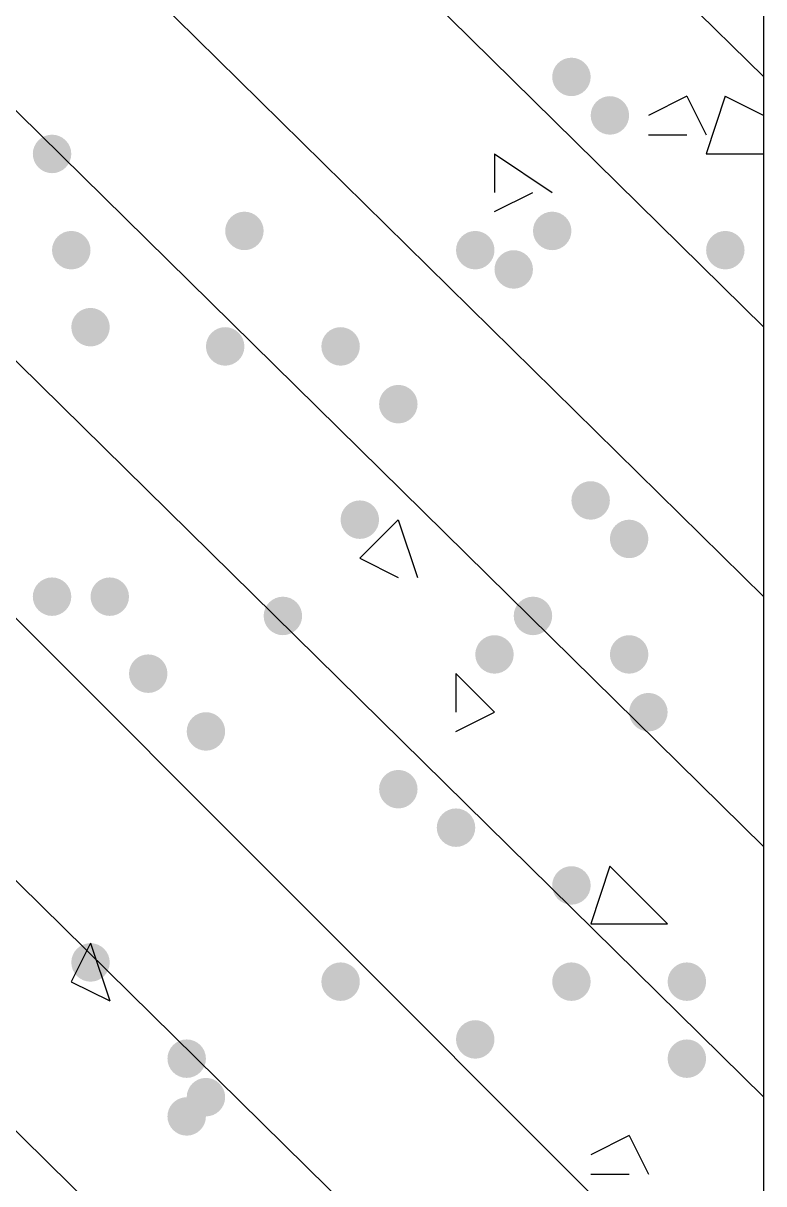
# Model space of a CAD drawing. Header units: inches. Extents: x 11 to 286, y 6 to 196.
# Drawn here: x 185.794 to 187.424, y 78.606 to 81.158 of the extents above; entities that cross this region are included whole.
import ezdxf

# ---------------------------------------------------------------- set-up
doc = ezdxf.new("R2010")
doc.units = ezdxf.units.IN
doc.header["$MEASUREMENT"] = 0
doc.layers.add('PDF_几何图形', color=7, linetype='Continuous')
doc.layers.add('PDF_实体填充', color=7, linetype='Continuous', true_color=0xffffff)

msp = doc.modelspace()

# ---------------------------------------------------------------- hatches: boundary and pattern name
at = {"layer": 'PDF_实体填充', "transparency": 33554559}
h = msp.add_hatch(color=7, dxfattribs=at)
edge = h.paths.add_edge_path(flags=0)
edge.add_spline(control_points=[(187.0428, 81.0401), (187.0428, 81.0168), (187.0237, 80.9978), (187.0004, 80.9978)], knot_values=[0, 0, 0, 0, 1, 1, 1, 1], degree=3, periodic=0)
edge.add_spline(control_points=[(187.0004, 80.9978), (186.9772, 80.9978), (186.9581, 81.0168), (186.9581, 81.0401)], knot_values=[0, 0, 0, 0, 1, 1, 1, 1], degree=3, periodic=0)
edge.add_line((186.9581, 81.0401), (186.9581, 81.0401))
edge.add_spline(control_points=[(186.9581, 81.0401), (186.9581, 81.0634), (186.9772, 81.0824), (187.0004, 81.0824)], knot_values=[0, 0, 0, 0, 1, 1, 1, 1], degree=3, periodic=0)
edge.add_spline(control_points=[(187.0004, 81.0824), (187.0237, 81.0824), (187.0428, 81.0634), (187.0428, 81.0401)], knot_values=[0, 0, 0, 0, 1, 1, 1, 1], degree=3, periodic=0)
edge.add_line((187.0428, 81.0401), (187.0428, 81.0401))
edge.add_line((187.0428, 81.0401), (187.0428, 81.0401))
h = msp.add_hatch(color=7, dxfattribs=at)
edge = h.paths.add_edge_path(flags=0)
edge.add_spline(control_points=[(187.1274, 80.9554), (187.1274, 80.9322), (187.1084, 80.9131), (187.0851, 80.9131)], knot_values=[0, 0, 0, 0, 1, 1, 1, 1], degree=3, periodic=0)
edge.add_spline(control_points=[(187.0851, 80.9131), (187.0618, 80.9131), (187.0428, 80.9322), (187.0428, 80.9554)], knot_values=[0, 0, 0, 0, 1, 1, 1, 1], degree=3, periodic=0)
edge.add_line((187.0428, 80.9554), (187.0428, 80.9554))
edge.add_spline(control_points=[(187.0428, 80.9554), (187.0428, 80.9787), (187.0618, 80.9978), (187.0851, 80.9978)], knot_values=[0, 0, 0, 0, 1, 1, 1, 1], degree=3, periodic=0)
edge.add_spline(control_points=[(187.0851, 80.9978), (187.1084, 80.9978), (187.1274, 80.9787), (187.1274, 80.9554)], knot_values=[0, 0, 0, 0, 1, 1, 1, 1], degree=3, periodic=0)
edge.add_line((187.1274, 80.9554), (187.1274, 80.9554))
edge.add_line((187.1274, 80.9554), (187.1274, 80.9554))
h = msp.add_hatch(color=7, dxfattribs=at)
edge = h.paths.add_edge_path(flags=0)
edge.add_spline(control_points=[(185.8998, 80.8708), (185.8998, 80.8475), (185.8807, 80.8284), (185.8574, 80.8284)], knot_values=[0, 0, 0, 0, 1, 1, 1, 1], degree=3, periodic=0)
edge.add_spline(control_points=[(185.8574, 80.8284), (185.8342, 80.8284), (185.8151, 80.8475), (185.8151, 80.8708)], knot_values=[0, 0, 0, 0, 1, 1, 1, 1], degree=3, periodic=0)
edge.add_line((185.8151, 80.8708), (185.8151, 80.8708))
edge.add_spline(control_points=[(185.8151, 80.8708), (185.8151, 80.8941), (185.8342, 80.9131), (185.8574, 80.9131)], knot_values=[0, 0, 0, 0, 1, 1, 1, 1], degree=3, periodic=0)
edge.add_spline(control_points=[(185.8574, 80.9131), (185.8807, 80.9131), (185.8998, 80.8941), (185.8998, 80.8708)], knot_values=[0, 0, 0, 0, 1, 1, 1, 1], degree=3, periodic=0)
edge.add_line((185.8998, 80.8708), (185.8998, 80.8708))
edge.add_line((185.8998, 80.8708), (185.8998, 80.8708))
h = msp.add_hatch(color=7, dxfattribs=at)
edge = h.paths.add_edge_path(flags=0)
edge.add_spline(control_points=[(186.3231, 80.7014), (186.3231, 80.6782), (186.3041, 80.6591), (186.2808, 80.6591)], knot_values=[0, 0, 0, 0, 1, 1, 1, 1], degree=3, periodic=0)
edge.add_spline(control_points=[(186.2808, 80.6591), (186.2575, 80.6591), (186.2384, 80.6782), (186.2384, 80.7014)], knot_values=[0, 0, 0, 0, 1, 1, 1, 1], degree=3, periodic=0)
edge.add_line((186.2384, 80.7014), (186.2384, 80.7014))
edge.add_spline(control_points=[(186.2384, 80.7014), (186.2384, 80.7247), (186.2575, 80.7438), (186.2808, 80.7438)], knot_values=[0, 0, 0, 0, 1, 1, 1, 1], degree=3, periodic=0)
edge.add_spline(control_points=[(186.2808, 80.7438), (186.3041, 80.7438), (186.3231, 80.7247), (186.3231, 80.7014)], knot_values=[0, 0, 0, 0, 1, 1, 1, 1], degree=3, periodic=0)
edge.add_line((186.3231, 80.7014), (186.3231, 80.7014))
edge.add_line((186.3231, 80.7014), (186.3231, 80.7014))
h = msp.add_hatch(color=7, dxfattribs=at)
edge = h.paths.add_edge_path(flags=0)
edge.add_spline(control_points=[(187.0004, 80.7014), (187.0004, 80.6782), (186.9814, 80.6591), (186.9581, 80.6591)], knot_values=[0, 0, 0, 0, 1, 1, 1, 1], degree=3, periodic=0)
edge.add_spline(control_points=[(186.9581, 80.6591), (186.9348, 80.6591), (186.9158, 80.6782), (186.9158, 80.7014)], knot_values=[0, 0, 0, 0, 1, 1, 1, 1], degree=3, periodic=0)
edge.add_line((186.9158, 80.7014), (186.9158, 80.7014))
edge.add_spline(control_points=[(186.9158, 80.7014), (186.9158, 80.7247), (186.9348, 80.7438), (186.9581, 80.7438)], knot_values=[0, 0, 0, 0, 1, 1, 1, 1], degree=3, periodic=0)
edge.add_spline(control_points=[(186.9581, 80.7438), (186.9814, 80.7438), (187.0004, 80.7247), (187.0004, 80.7014)], knot_values=[0, 0, 0, 0, 1, 1, 1, 1], degree=3, periodic=0)
edge.add_line((187.0004, 80.7014), (187.0004, 80.7014))
edge.add_line((187.0004, 80.7014), (187.0004, 80.7014))
h = msp.add_hatch(color=7, dxfattribs=at)
edge = h.paths.add_edge_path(flags=0)
edge.add_spline(control_points=[(185.9421, 80.6591), (185.9421, 80.6358), (185.9231, 80.6168), (185.8998, 80.6168)], knot_values=[0, 0, 0, 0, 1, 1, 1, 1], degree=3, periodic=0)
edge.add_spline(control_points=[(185.8998, 80.6168), (185.8765, 80.6168), (185.8574, 80.6358), (185.8574, 80.6591)], knot_values=[0, 0, 0, 0, 1, 1, 1, 1], degree=3, periodic=0)
edge.add_line((185.8574, 80.6591), (185.8574, 80.6591))
edge.add_spline(control_points=[(185.8574, 80.6591), (185.8574, 80.6824), (185.8765, 80.7014), (185.8998, 80.7014)], knot_values=[0, 0, 0, 0, 1, 1, 1, 1], degree=3, periodic=0)
edge.add_spline(control_points=[(185.8998, 80.7014), (185.9231, 80.7014), (185.9421, 80.6824), (185.9421, 80.6591)], knot_values=[0, 0, 0, 0, 1, 1, 1, 1], degree=3, periodic=0)
edge.add_line((185.9421, 80.6591), (185.9421, 80.6591))
edge.add_line((185.9421, 80.6591), (185.9421, 80.6591))
h = msp.add_hatch(color=7, dxfattribs=at)
edge = h.paths.add_edge_path(flags=0)
edge.add_spline(control_points=[(186.8311, 80.6591), (186.8311, 80.6358), (186.8121, 80.6168), (186.7888, 80.6168)], knot_values=[0, 0, 0, 0, 1, 1, 1, 1], degree=3, periodic=0)
edge.add_spline(control_points=[(186.7888, 80.6168), (186.7655, 80.6168), (186.7464, 80.6358), (186.7464, 80.6591)], knot_values=[0, 0, 0, 0, 1, 1, 1, 1], degree=3, periodic=0)
edge.add_line((186.7464, 80.6591), (186.7464, 80.6591))
edge.add_spline(control_points=[(186.7464, 80.6591), (186.7464, 80.6824), (186.7655, 80.7014), (186.7888, 80.7014)], knot_values=[0, 0, 0, 0, 1, 1, 1, 1], degree=3, periodic=0)
edge.add_spline(control_points=[(186.7888, 80.7014), (186.8121, 80.7014), (186.8311, 80.6824), (186.8311, 80.6591)], knot_values=[0, 0, 0, 0, 1, 1, 1, 1], degree=3, periodic=0)
edge.add_line((186.8311, 80.6591), (186.8311, 80.6591))
edge.add_line((186.8311, 80.6591), (186.8311, 80.6591))
h = msp.add_hatch(color=7, dxfattribs=at)
edge = h.paths.add_edge_path(flags=0)
edge.add_spline(control_points=[(187.3814, 80.6591), (187.3814, 80.6358), (187.3624, 80.6168), (187.3391, 80.6168)], knot_values=[0, 0, 0, 0, 1, 1, 1, 1], degree=3, periodic=0)
edge.add_spline(control_points=[(187.3391, 80.6168), (187.3158, 80.6168), (187.2968, 80.6358), (187.2968, 80.6591)], knot_values=[0, 0, 0, 0, 1, 1, 1, 1], degree=3, periodic=0)
edge.add_line((187.2968, 80.6591), (187.2968, 80.6591))
edge.add_spline(control_points=[(187.2968, 80.6591), (187.2968, 80.6824), (187.3158, 80.7014), (187.3391, 80.7014)], knot_values=[0, 0, 0, 0, 1, 1, 1, 1], degree=3, periodic=0)
edge.add_spline(control_points=[(187.3391, 80.7014), (187.3624, 80.7014), (187.3814, 80.6824), (187.3814, 80.6591)], knot_values=[0, 0, 0, 0, 1, 1, 1, 1], degree=3, periodic=0)
edge.add_line((187.3814, 80.6591), (187.3814, 80.6591))
edge.add_line((187.3814, 80.6591), (187.3814, 80.6591))
h = msp.add_hatch(color=7, dxfattribs=at)
edge = h.paths.add_edge_path(flags=0)
edge.add_spline(control_points=[(186.9158, 80.6168), (186.9158, 80.5935), (186.8967, 80.5744), (186.8734, 80.5744)], knot_values=[0, 0, 0, 0, 1, 1, 1, 1], degree=3, periodic=0)
edge.add_spline(control_points=[(186.8734, 80.5744), (186.8502, 80.5744), (186.8311, 80.5935), (186.8311, 80.6168)], knot_values=[0, 0, 0, 0, 1, 1, 1, 1], degree=3, periodic=0)
edge.add_line((186.8311, 80.6168), (186.8311, 80.6168))
edge.add_spline(control_points=[(186.8311, 80.6168), (186.8311, 80.6401), (186.8502, 80.6591), (186.8734, 80.6591)], knot_values=[0, 0, 0, 0, 1, 1, 1, 1], degree=3, periodic=0)
edge.add_spline(control_points=[(186.8734, 80.6591), (186.8967, 80.6591), (186.9158, 80.6401), (186.9158, 80.6168)], knot_values=[0, 0, 0, 0, 1, 1, 1, 1], degree=3, periodic=0)
edge.add_line((186.9158, 80.6168), (186.9158, 80.6168))
edge.add_line((186.9158, 80.6168), (186.9158, 80.6168))
h = msp.add_hatch(color=7, dxfattribs=at)
edge = h.paths.add_edge_path(flags=0)
edge.add_spline(control_points=[(185.9844, 80.4898), (185.9844, 80.4665), (185.9654, 80.4474), (185.9421, 80.4474)], knot_values=[0, 0, 0, 0, 1, 1, 1, 1], degree=3, periodic=0)
edge.add_spline(control_points=[(185.9421, 80.4474), (185.9188, 80.4474), (185.8998, 80.4665), (185.8998, 80.4898)], knot_values=[0, 0, 0, 0, 1, 1, 1, 1], degree=3, periodic=0)
edge.add_line((185.8998, 80.4898), (185.8998, 80.4898))
edge.add_spline(control_points=[(185.8998, 80.4898), (185.8998, 80.5131), (185.9188, 80.5321), (185.9421, 80.5321)], knot_values=[0, 0, 0, 0, 1, 1, 1, 1], degree=3, periodic=0)
edge.add_spline(control_points=[(185.9421, 80.5321), (185.9654, 80.5321), (185.9844, 80.5131), (185.9844, 80.4898)], knot_values=[0, 0, 0, 0, 1, 1, 1, 1], degree=3, periodic=0)
edge.add_line((185.9844, 80.4898), (185.9844, 80.4898))
edge.add_line((185.9844, 80.4898), (185.9844, 80.4898))
h = msp.add_hatch(color=7, dxfattribs=at)
edge = h.paths.add_edge_path(flags=0)
edge.add_spline(control_points=[(186.2808, 80.4474), (186.2808, 80.4242), (186.2617, 80.4051), (186.2384, 80.4051)], knot_values=[0, 0, 0, 0, 1, 1, 1, 1], degree=3, periodic=0)
edge.add_spline(control_points=[(186.2384, 80.4051), (186.2152, 80.4051), (186.1961, 80.4242), (186.1961, 80.4474)], knot_values=[0, 0, 0, 0, 1, 1, 1, 1], degree=3, periodic=0)
edge.add_line((186.1961, 80.4474), (186.1961, 80.4474))
edge.add_spline(control_points=[(186.1961, 80.4474), (186.1961, 80.4707), (186.2152, 80.4898), (186.2384, 80.4898)], knot_values=[0, 0, 0, 0, 1, 1, 1, 1], degree=3, periodic=0)
edge.add_spline(control_points=[(186.2384, 80.4898), (186.2617, 80.4898), (186.2808, 80.4707), (186.2808, 80.4474)], knot_values=[0, 0, 0, 0, 1, 1, 1, 1], degree=3, periodic=0)
edge.add_line((186.2808, 80.4474), (186.2808, 80.4474))
edge.add_line((186.2808, 80.4474), (186.2808, 80.4474))
h = msp.add_hatch(color=7, dxfattribs=at)
edge = h.paths.add_edge_path(flags=0)
edge.add_spline(control_points=[(186.5348, 80.4474), (186.5348, 80.4242), (186.5157, 80.4051), (186.4924, 80.4051)], knot_values=[0, 0, 0, 0, 1, 1, 1, 1], degree=3, periodic=0)
edge.add_spline(control_points=[(186.4924, 80.4051), (186.4692, 80.4051), (186.4501, 80.4242), (186.4501, 80.4474)], knot_values=[0, 0, 0, 0, 1, 1, 1, 1], degree=3, periodic=0)
edge.add_line((186.4501, 80.4474), (186.4501, 80.4474))
edge.add_spline(control_points=[(186.4501, 80.4474), (186.4501, 80.4707), (186.4692, 80.4898), (186.4924, 80.4898)], knot_values=[0, 0, 0, 0, 1, 1, 1, 1], degree=3, periodic=0)
edge.add_spline(control_points=[(186.4924, 80.4898), (186.5157, 80.4898), (186.5348, 80.4707), (186.5348, 80.4474)], knot_values=[0, 0, 0, 0, 1, 1, 1, 1], degree=3, periodic=0)
edge.add_line((186.5348, 80.4474), (186.5348, 80.4474))
edge.add_line((186.5348, 80.4474), (186.5348, 80.4474))
h = msp.add_hatch(color=7, dxfattribs=at)
edge = h.paths.add_edge_path(flags=0)
edge.add_spline(control_points=[(186.6618, 80.3204), (186.6618, 80.2972), (186.6427, 80.2781), (186.6194, 80.2781)], knot_values=[0, 0, 0, 0, 1, 1, 1, 1], degree=3, periodic=0)
edge.add_spline(control_points=[(186.6194, 80.2781), (186.5962, 80.2781), (186.5771, 80.2972), (186.5771, 80.3204)], knot_values=[0, 0, 0, 0, 1, 1, 1, 1], degree=3, periodic=0)
edge.add_line((186.5771, 80.3204), (186.5771, 80.3204))
edge.add_spline(control_points=[(186.5771, 80.3204), (186.5771, 80.3437), (186.5962, 80.3628), (186.6194, 80.3628)], knot_values=[0, 0, 0, 0, 1, 1, 1, 1], degree=3, periodic=0)
edge.add_spline(control_points=[(186.6194, 80.3628), (186.6427, 80.3628), (186.6618, 80.3437), (186.6618, 80.3204)], knot_values=[0, 0, 0, 0, 1, 1, 1, 1], degree=3, periodic=0)
edge.add_line((186.6618, 80.3204), (186.6618, 80.3204))
edge.add_line((186.6618, 80.3204), (186.6618, 80.3204))
h = msp.add_hatch(color=7, dxfattribs=at)
edge = h.paths.add_edge_path(flags=0)
edge.add_spline(control_points=[(187.0851, 80.1088), (187.0851, 80.0855), (187.0661, 80.0664), (187.0428, 80.0664)], knot_values=[0, 0, 0, 0, 1, 1, 1, 1], degree=3, periodic=0)
edge.add_spline(control_points=[(187.0428, 80.0664), (187.0195, 80.0664), (187.0004, 80.0855), (187.0004, 80.1088)], knot_values=[0, 0, 0, 0, 1, 1, 1, 1], degree=3, periodic=0)
edge.add_line((187.0004, 80.1088), (187.0004, 80.1088))
edge.add_spline(control_points=[(187.0004, 80.1088), (187.0004, 80.1321), (187.0195, 80.1511), (187.0428, 80.1511)], knot_values=[0, 0, 0, 0, 1, 1, 1, 1], degree=3, periodic=0)
edge.add_spline(control_points=[(187.0428, 80.1511), (187.0661, 80.1511), (187.0851, 80.1321), (187.0851, 80.1088)], knot_values=[0, 0, 0, 0, 1, 1, 1, 1], degree=3, periodic=0)
edge.add_line((187.0851, 80.1088), (187.0851, 80.1088))
edge.add_line((187.0851, 80.1088), (187.0851, 80.1088))
h = msp.add_hatch(color=7, dxfattribs=at)
edge = h.paths.add_edge_path(flags=0)
edge.add_spline(control_points=[(186.5771, 80.0664), (186.5771, 80.0432), (186.5581, 80.0241), (186.5348, 80.0241)], knot_values=[0, 0, 0, 0, 1, 1, 1, 1], degree=3, periodic=0)
edge.add_spline(control_points=[(186.5348, 80.0241), (186.5115, 80.0241), (186.4924, 80.0432), (186.4924, 80.0664)], knot_values=[0, 0, 0, 0, 1, 1, 1, 1], degree=3, periodic=0)
edge.add_line((186.4924, 80.0664), (186.4924, 80.0664))
edge.add_spline(control_points=[(186.4924, 80.0664), (186.4924, 80.0897), (186.5115, 80.1088), (186.5348, 80.1088)], knot_values=[0, 0, 0, 0, 1, 1, 1, 1], degree=3, periodic=0)
edge.add_spline(control_points=[(186.5348, 80.1088), (186.5581, 80.1088), (186.5771, 80.0897), (186.5771, 80.0664)], knot_values=[0, 0, 0, 0, 1, 1, 1, 1], degree=3, periodic=0)
edge.add_line((186.5771, 80.0664), (186.5771, 80.0664))
edge.add_line((186.5771, 80.0664), (186.5771, 80.0664))
h = msp.add_hatch(color=7, dxfattribs=at)
edge = h.paths.add_edge_path(flags=0)
edge.add_spline(control_points=[(187.1698, 80.0241), (187.1698, 80.0008), (187.1507, 79.9818), (187.1274, 79.9818)], knot_values=[0, 0, 0, 0, 1, 1, 1, 1], degree=3, periodic=0)
edge.add_spline(control_points=[(187.1274, 79.9818), (187.1042, 79.9818), (187.0851, 80.0008), (187.0851, 80.0241)], knot_values=[0, 0, 0, 0, 1, 1, 1, 1], degree=3, periodic=0)
edge.add_line((187.0851, 80.0241), (187.0851, 80.0241))
edge.add_spline(control_points=[(187.0851, 80.0241), (187.0851, 80.0474), (187.1042, 80.0664), (187.1274, 80.0664)], knot_values=[0, 0, 0, 0, 1, 1, 1, 1], degree=3, periodic=0)
edge.add_spline(control_points=[(187.1274, 80.0664), (187.1507, 80.0664), (187.1698, 80.0474), (187.1698, 80.0241)], knot_values=[0, 0, 0, 0, 1, 1, 1, 1], degree=3, periodic=0)
edge.add_line((187.1698, 80.0241), (187.1698, 80.0241))
edge.add_line((187.1698, 80.0241), (187.1698, 80.0241))
h = msp.add_hatch(color=7, dxfattribs=at)
edge = h.paths.add_edge_path(flags=0)
edge.add_spline(control_points=[(185.8998, 79.8971), (185.8998, 79.8738), (185.8807, 79.8548), (185.8574, 79.8548)], knot_values=[0, 0, 0, 0, 1, 1, 1, 1], degree=3, periodic=0)
edge.add_spline(control_points=[(185.8574, 79.8548), (185.8342, 79.8548), (185.8151, 79.8738), (185.8151, 79.8971)], knot_values=[0, 0, 0, 0, 1, 1, 1, 1], degree=3, periodic=0)
edge.add_line((185.8151, 79.8971), (185.8151, 79.8971))
edge.add_spline(control_points=[(185.8151, 79.8971), (185.8151, 79.9204), (185.8342, 79.9394), (185.8574, 79.9394)], knot_values=[0, 0, 0, 0, 1, 1, 1, 1], degree=3, periodic=0)
edge.add_spline(control_points=[(185.8574, 79.9394), (185.8807, 79.9394), (185.8998, 79.9204), (185.8998, 79.8971)], knot_values=[0, 0, 0, 0, 1, 1, 1, 1], degree=3, periodic=0)
edge.add_line((185.8998, 79.8971), (185.8998, 79.8971))
edge.add_line((185.8998, 79.8971), (185.8998, 79.8971))
h = msp.add_hatch(color=7, dxfattribs=at)
edge = h.paths.add_edge_path(flags=0)
edge.add_spline(control_points=[(186.0268, 79.8971), (186.0268, 79.8738), (186.0077, 79.8548), (185.9844, 79.8548)], knot_values=[0, 0, 0, 0, 1, 1, 1, 1], degree=3, periodic=0)
edge.add_spline(control_points=[(185.9844, 79.8548), (185.9612, 79.8548), (185.9421, 79.8738), (185.9421, 79.8971)], knot_values=[0, 0, 0, 0, 1, 1, 1, 1], degree=3, periodic=0)
edge.add_line((185.9421, 79.8971), (185.9421, 79.8971))
edge.add_spline(control_points=[(185.9421, 79.8971), (185.9421, 79.9204), (185.9612, 79.9394), (185.9844, 79.9394)], knot_values=[0, 0, 0, 0, 1, 1, 1, 1], degree=3, periodic=0)
edge.add_spline(control_points=[(185.9844, 79.9394), (186.0077, 79.9394), (186.0268, 79.9204), (186.0268, 79.8971)], knot_values=[0, 0, 0, 0, 1, 1, 1, 1], degree=3, periodic=0)
edge.add_line((186.0268, 79.8971), (186.0268, 79.8971))
edge.add_line((186.0268, 79.8971), (186.0268, 79.8971))
h = msp.add_hatch(color=7, dxfattribs=at)
edge = h.paths.add_edge_path(flags=0)
edge.add_spline(control_points=[(186.4078, 79.8548), (186.4078, 79.8315), (186.3887, 79.8124), (186.3654, 79.8124)], knot_values=[0, 0, 0, 0, 1, 1, 1, 1], degree=3, periodic=0)
edge.add_spline(control_points=[(186.3654, 79.8124), (186.3422, 79.8124), (186.3231, 79.8315), (186.3231, 79.8548)], knot_values=[0, 0, 0, 0, 1, 1, 1, 1], degree=3, periodic=0)
edge.add_line((186.3231, 79.8548), (186.3231, 79.8548))
edge.add_spline(control_points=[(186.3231, 79.8548), (186.3231, 79.8781), (186.3422, 79.8971), (186.3654, 79.8971)], knot_values=[0, 0, 0, 0, 1, 1, 1, 1], degree=3, periodic=0)
edge.add_spline(control_points=[(186.3654, 79.8971), (186.3887, 79.8971), (186.4078, 79.8781), (186.4078, 79.8548)], knot_values=[0, 0, 0, 0, 1, 1, 1, 1], degree=3, periodic=0)
edge.add_line((186.4078, 79.8548), (186.4078, 79.8548))
edge.add_line((186.4078, 79.8548), (186.4078, 79.8548))
h = msp.add_hatch(color=7, dxfattribs=at)
edge = h.paths.add_edge_path(flags=0)
edge.add_spline(control_points=[(186.9581, 79.8548), (186.9581, 79.8315), (186.9391, 79.8124), (186.9158, 79.8124)], knot_values=[0, 0, 0, 0, 1, 1, 1, 1], degree=3, periodic=0)
edge.add_spline(control_points=[(186.9158, 79.8124), (186.8925, 79.8124), (186.8734, 79.8315), (186.8734, 79.8548)], knot_values=[0, 0, 0, 0, 1, 1, 1, 1], degree=3, periodic=0)
edge.add_line((186.8734, 79.8548), (186.8734, 79.8548))
edge.add_spline(control_points=[(186.8734, 79.8548), (186.8734, 79.8781), (186.8925, 79.8971), (186.9158, 79.8971)], knot_values=[0, 0, 0, 0, 1, 1, 1, 1], degree=3, periodic=0)
edge.add_spline(control_points=[(186.9158, 79.8971), (186.9391, 79.8971), (186.9581, 79.8781), (186.9581, 79.8548)], knot_values=[0, 0, 0, 0, 1, 1, 1, 1], degree=3, periodic=0)
edge.add_line((186.9581, 79.8548), (186.9581, 79.8548))
edge.add_line((186.9581, 79.8548), (186.9581, 79.8548))
h = msp.add_hatch(color=7, dxfattribs=at)
edge = h.paths.add_edge_path(flags=0)
edge.add_spline(control_points=[(186.8734, 79.7701), (186.8734, 79.7468), (186.8544, 79.7278), (186.8311, 79.7278)], knot_values=[0, 0, 0, 0, 1, 1, 1, 1], degree=3, periodic=0)
edge.add_spline(control_points=[(186.8311, 79.7278), (186.8078, 79.7278), (186.7888, 79.7468), (186.7888, 79.7701)], knot_values=[0, 0, 0, 0, 1, 1, 1, 1], degree=3, periodic=0)
edge.add_line((186.7888, 79.7701), (186.7888, 79.7701))
edge.add_spline(control_points=[(186.7888, 79.7701), (186.7888, 79.7934), (186.8078, 79.8124), (186.8311, 79.8124)], knot_values=[0, 0, 0, 0, 1, 1, 1, 1], degree=3, periodic=0)
edge.add_spline(control_points=[(186.8311, 79.8124), (186.8544, 79.8124), (186.8734, 79.7934), (186.8734, 79.7701)], knot_values=[0, 0, 0, 0, 1, 1, 1, 1], degree=3, periodic=0)
edge.add_line((186.8734, 79.7701), (186.8734, 79.7701))
edge.add_line((186.8734, 79.7701), (186.8734, 79.7701))
h = msp.add_hatch(color=7, dxfattribs=at)
edge = h.paths.add_edge_path(flags=0)
edge.add_spline(control_points=[(187.1698, 79.7701), (187.1698, 79.7468), (187.1507, 79.7278), (187.1274, 79.7278)], knot_values=[0, 0, 0, 0, 1, 1, 1, 1], degree=3, periodic=0)
edge.add_spline(control_points=[(187.1274, 79.7278), (187.1042, 79.7278), (187.0851, 79.7468), (187.0851, 79.7701)], knot_values=[0, 0, 0, 0, 1, 1, 1, 1], degree=3, periodic=0)
edge.add_line((187.0851, 79.7701), (187.0851, 79.7701))
edge.add_spline(control_points=[(187.0851, 79.7701), (187.0851, 79.7934), (187.1042, 79.8124), (187.1274, 79.8124)], knot_values=[0, 0, 0, 0, 1, 1, 1, 1], degree=3, periodic=0)
edge.add_spline(control_points=[(187.1274, 79.8124), (187.1507, 79.8124), (187.1698, 79.7934), (187.1698, 79.7701)], knot_values=[0, 0, 0, 0, 1, 1, 1, 1], degree=3, periodic=0)
edge.add_line((187.1698, 79.7701), (187.1698, 79.7701))
edge.add_line((187.1698, 79.7701), (187.1698, 79.7701))
h = msp.add_hatch(color=7, dxfattribs=at)
edge = h.paths.add_edge_path(flags=0)
edge.add_spline(control_points=[(186.1114, 79.7278), (186.1114, 79.7045), (186.0924, 79.6854), (186.0691, 79.6854)], knot_values=[0, 0, 0, 0, 1, 1, 1, 1], degree=3, periodic=0)
edge.add_spline(control_points=[(186.0691, 79.6854), (186.0458, 79.6854), (186.0268, 79.7045), (186.0268, 79.7278)], knot_values=[0, 0, 0, 0, 1, 1, 1, 1], degree=3, periodic=0)
edge.add_line((186.0268, 79.7278), (186.0268, 79.7278))
edge.add_spline(control_points=[(186.0268, 79.7278), (186.0268, 79.7511), (186.0458, 79.7701), (186.0691, 79.7701)], knot_values=[0, 0, 0, 0, 1, 1, 1, 1], degree=3, periodic=0)
edge.add_spline(control_points=[(186.0691, 79.7701), (186.0924, 79.7701), (186.1114, 79.7511), (186.1114, 79.7278)], knot_values=[0, 0, 0, 0, 1, 1, 1, 1], degree=3, periodic=0)
edge.add_line((186.1114, 79.7278), (186.1114, 79.7278))
edge.add_line((186.1114, 79.7278), (186.1114, 79.7278))
h = msp.add_hatch(color=7, dxfattribs=at)
edge = h.paths.add_edge_path(flags=0)
edge.add_spline(control_points=[(187.2121, 79.6431), (187.2121, 79.6198), (187.1931, 79.6008), (187.1698, 79.6008)], knot_values=[0, 0, 0, 0, 1, 1, 1, 1], degree=3, periodic=0)
edge.add_spline(control_points=[(187.1698, 79.6008), (187.1465, 79.6008), (187.1274, 79.6198), (187.1274, 79.6431)], knot_values=[0, 0, 0, 0, 1, 1, 1, 1], degree=3, periodic=0)
edge.add_line((187.1274, 79.6431), (187.1274, 79.6431))
edge.add_spline(control_points=[(187.1274, 79.6431), (187.1274, 79.6664), (187.1465, 79.6854), (187.1698, 79.6854)], knot_values=[0, 0, 0, 0, 1, 1, 1, 1], degree=3, periodic=0)
edge.add_spline(control_points=[(187.1698, 79.6854), (187.1931, 79.6854), (187.2121, 79.6664), (187.2121, 79.6431)], knot_values=[0, 0, 0, 0, 1, 1, 1, 1], degree=3, periodic=0)
edge.add_line((187.2121, 79.6431), (187.2121, 79.6431))
edge.add_line((187.2121, 79.6431), (187.2121, 79.6431))
h = msp.add_hatch(color=7, dxfattribs=at)
edge = h.paths.add_edge_path(flags=0)
edge.add_spline(control_points=[(186.2384, 79.6008), (186.2384, 79.5775), (186.2194, 79.5584), (186.1961, 79.5584)], knot_values=[0, 0, 0, 0, 1, 1, 1, 1], degree=3, periodic=0)
edge.add_spline(control_points=[(186.1961, 79.5584), (186.1728, 79.5584), (186.1538, 79.5775), (186.1538, 79.6008)], knot_values=[0, 0, 0, 0, 1, 1, 1, 1], degree=3, periodic=0)
edge.add_line((186.1538, 79.6008), (186.1538, 79.6008))
edge.add_spline(control_points=[(186.1538, 79.6008), (186.1538, 79.6241), (186.1728, 79.6431), (186.1961, 79.6431)], knot_values=[0, 0, 0, 0, 1, 1, 1, 1], degree=3, periodic=0)
edge.add_spline(control_points=[(186.1961, 79.6431), (186.2194, 79.6431), (186.2384, 79.6241), (186.2384, 79.6008)], knot_values=[0, 0, 0, 0, 1, 1, 1, 1], degree=3, periodic=0)
edge.add_line((186.2384, 79.6008), (186.2384, 79.6008))
edge.add_line((186.2384, 79.6008), (186.2384, 79.6008))
h = msp.add_hatch(color=7, dxfattribs=at)
edge = h.paths.add_edge_path(flags=0)
edge.add_spline(control_points=[(186.6618, 79.4738), (186.6618, 79.4505), (186.6427, 79.4314), (186.6194, 79.4314)], knot_values=[0, 0, 0, 0, 1, 1, 1, 1], degree=3, periodic=0)
edge.add_spline(control_points=[(186.6194, 79.4314), (186.5962, 79.4314), (186.5771, 79.4505), (186.5771, 79.4738)], knot_values=[0, 0, 0, 0, 1, 1, 1, 1], degree=3, periodic=0)
edge.add_line((186.5771, 79.4738), (186.5771, 79.4738))
edge.add_spline(control_points=[(186.5771, 79.4738), (186.5771, 79.4971), (186.5962, 79.5161), (186.6194, 79.5161)], knot_values=[0, 0, 0, 0, 1, 1, 1, 1], degree=3, periodic=0)
edge.add_spline(control_points=[(186.6194, 79.5161), (186.6427, 79.5161), (186.6618, 79.4971), (186.6618, 79.4738)], knot_values=[0, 0, 0, 0, 1, 1, 1, 1], degree=3, periodic=0)
edge.add_line((186.6618, 79.4738), (186.6618, 79.4738))
edge.add_line((186.6618, 79.4738), (186.6618, 79.4738))
h = msp.add_hatch(color=7, dxfattribs=at)
edge = h.paths.add_edge_path(flags=0)
edge.add_spline(control_points=[(186.7888, 79.3891), (186.7888, 79.3658), (186.7697, 79.3468), (186.7464, 79.3468)], knot_values=[0, 0, 0, 0, 1, 1, 1, 1], degree=3, periodic=0)
edge.add_spline(control_points=[(186.7464, 79.3468), (186.7232, 79.3468), (186.7041, 79.3658), (186.7041, 79.3891)], knot_values=[0, 0, 0, 0, 1, 1, 1, 1], degree=3, periodic=0)
edge.add_line((186.7041, 79.3891), (186.7041, 79.3891))
edge.add_spline(control_points=[(186.7041, 79.3891), (186.7041, 79.4124), (186.7232, 79.4314), (186.7464, 79.4314)], knot_values=[0, 0, 0, 0, 1, 1, 1, 1], degree=3, periodic=0)
edge.add_spline(control_points=[(186.7464, 79.4314), (186.7697, 79.4314), (186.7888, 79.4124), (186.7888, 79.3891)], knot_values=[0, 0, 0, 0, 1, 1, 1, 1], degree=3, periodic=0)
edge.add_line((186.7888, 79.3891), (186.7888, 79.3891))
edge.add_line((186.7888, 79.3891), (186.7888, 79.3891))
h = msp.add_hatch(color=7, dxfattribs=at)
edge = h.paths.add_edge_path(flags=0)
edge.add_spline(control_points=[(187.0428, 79.2621), (187.0428, 79.2388), (187.0237, 79.2198), (187.0004, 79.2198)], knot_values=[0, 0, 0, 0, 1, 1, 1, 1], degree=3, periodic=0)
edge.add_spline(control_points=[(187.0004, 79.2198), (186.9772, 79.2198), (186.9581, 79.2388), (186.9581, 79.2621)], knot_values=[0, 0, 0, 0, 1, 1, 1, 1], degree=3, periodic=0)
edge.add_line((186.9581, 79.2621), (186.9581, 79.2621))
edge.add_spline(control_points=[(186.9581, 79.2621), (186.9581, 79.2854), (186.9772, 79.3044), (187.0004, 79.3044)], knot_values=[0, 0, 0, 0, 1, 1, 1, 1], degree=3, periodic=0)
edge.add_spline(control_points=[(187.0004, 79.3044), (187.0237, 79.3044), (187.0428, 79.2854), (187.0428, 79.2621)], knot_values=[0, 0, 0, 0, 1, 1, 1, 1], degree=3, periodic=0)
edge.add_line((187.0428, 79.2621), (187.0428, 79.2621))
edge.add_line((187.0428, 79.2621), (187.0428, 79.2621))
h = msp.add_hatch(color=7, dxfattribs=at)
edge = h.paths.add_edge_path(flags=0)
edge.add_spline(control_points=[(185.9844, 79.0928), (185.9844, 79.0695), (185.9654, 79.0504), (185.9421, 79.0504)], knot_values=[0, 0, 0, 0, 1, 1, 1, 1], degree=3, periodic=0)
edge.add_spline(control_points=[(185.9421, 79.0504), (185.9188, 79.0504), (185.8998, 79.0695), (185.8998, 79.0928)], knot_values=[0, 0, 0, 0, 1, 1, 1, 1], degree=3, periodic=0)
edge.add_line((185.8998, 79.0928), (185.8998, 79.0928))
edge.add_spline(control_points=[(185.8998, 79.0928), (185.8998, 79.1161), (185.9188, 79.1351), (185.9421, 79.1351)], knot_values=[0, 0, 0, 0, 1, 1, 1, 1], degree=3, periodic=0)
edge.add_spline(control_points=[(185.9421, 79.1351), (185.9654, 79.1351), (185.9844, 79.1161), (185.9844, 79.0928)], knot_values=[0, 0, 0, 0, 1, 1, 1, 1], degree=3, periodic=0)
edge.add_line((185.9844, 79.0928), (185.9844, 79.0928))
edge.add_line((185.9844, 79.0928), (185.9844, 79.0928))
h = msp.add_hatch(color=7, dxfattribs=at)
edge = h.paths.add_edge_path(flags=0)
edge.add_spline(control_points=[(186.5348, 79.0504), (186.5348, 79.0272), (186.5157, 79.0081), (186.4924, 79.0081)], knot_values=[0, 0, 0, 0, 1, 1, 1, 1], degree=3, periodic=0)
edge.add_spline(control_points=[(186.4924, 79.0081), (186.4692, 79.0081), (186.4501, 79.0272), (186.4501, 79.0504)], knot_values=[0, 0, 0, 0, 1, 1, 1, 1], degree=3, periodic=0)
edge.add_line((186.4501, 79.0504), (186.4501, 79.0504))
edge.add_spline(control_points=[(186.4501, 79.0504), (186.4501, 79.0737), (186.4692, 79.0928), (186.4924, 79.0928)], knot_values=[0, 0, 0, 0, 1, 1, 1, 1], degree=3, periodic=0)
edge.add_spline(control_points=[(186.4924, 79.0928), (186.5157, 79.0928), (186.5348, 79.0737), (186.5348, 79.0504)], knot_values=[0, 0, 0, 0, 1, 1, 1, 1], degree=3, periodic=0)
edge.add_line((186.5348, 79.0504), (186.5348, 79.0504))
edge.add_line((186.5348, 79.0504), (186.5348, 79.0504))
h = msp.add_hatch(color=7, dxfattribs=at)
edge = h.paths.add_edge_path(flags=0)
edge.add_spline(control_points=[(187.0428, 79.0504), (187.0428, 79.0272), (187.0237, 79.0081), (187.0004, 79.0081)], knot_values=[0, 0, 0, 0, 1, 1, 1, 1], degree=3, periodic=0)
edge.add_spline(control_points=[(187.0004, 79.0081), (186.9772, 79.0081), (186.9581, 79.0272), (186.9581, 79.0504)], knot_values=[0, 0, 0, 0, 1, 1, 1, 1], degree=3, periodic=0)
edge.add_line((186.9581, 79.0504), (186.9581, 79.0504))
edge.add_spline(control_points=[(186.9581, 79.0504), (186.9581, 79.0737), (186.9772, 79.0928), (187.0004, 79.0928)], knot_values=[0, 0, 0, 0, 1, 1, 1, 1], degree=3, periodic=0)
edge.add_spline(control_points=[(187.0004, 79.0928), (187.0237, 79.0928), (187.0428, 79.0737), (187.0428, 79.0504)], knot_values=[0, 0, 0, 0, 1, 1, 1, 1], degree=3, periodic=0)
edge.add_line((187.0428, 79.0504), (187.0428, 79.0504))
edge.add_line((187.0428, 79.0504), (187.0428, 79.0504))
h = msp.add_hatch(color=7, dxfattribs=at)
edge = h.paths.add_edge_path(flags=0)
edge.add_spline(control_points=[(187.2968, 79.0504), (187.2968, 79.0272), (187.2777, 79.0081), (187.2544, 79.0081)], knot_values=[0, 0, 0, 0, 1, 1, 1, 1], degree=3, periodic=0)
edge.add_spline(control_points=[(187.2544, 79.0081), (187.2312, 79.0081), (187.2121, 79.0272), (187.2121, 79.0504)], knot_values=[0, 0, 0, 0, 1, 1, 1, 1], degree=3, periodic=0)
edge.add_line((187.2121, 79.0504), (187.2121, 79.0504))
edge.add_spline(control_points=[(187.2121, 79.0504), (187.2121, 79.0737), (187.2312, 79.0928), (187.2544, 79.0928)], knot_values=[0, 0, 0, 0, 1, 1, 1, 1], degree=3, periodic=0)
edge.add_spline(control_points=[(187.2544, 79.0928), (187.2777, 79.0928), (187.2968, 79.0737), (187.2968, 79.0504)], knot_values=[0, 0, 0, 0, 1, 1, 1, 1], degree=3, periodic=0)
edge.add_line((187.2968, 79.0504), (187.2968, 79.0504))
edge.add_line((187.2968, 79.0504), (187.2968, 79.0504))
h = msp.add_hatch(color=7, dxfattribs=at)
edge = h.paths.add_edge_path(flags=0)
edge.add_spline(control_points=[(186.8311, 78.9234), (186.8311, 78.9002), (186.8121, 78.8811), (186.7888, 78.8811)], knot_values=[0, 0, 0, 0, 1, 1, 1, 1], degree=3, periodic=0)
edge.add_spline(control_points=[(186.7888, 78.8811), (186.7655, 78.8811), (186.7464, 78.9002), (186.7464, 78.9234)], knot_values=[0, 0, 0, 0, 1, 1, 1, 1], degree=3, periodic=0)
edge.add_line((186.7464, 78.9234), (186.7464, 78.9234))
edge.add_spline(control_points=[(186.7464, 78.9234), (186.7464, 78.9467), (186.7655, 78.9658), (186.7888, 78.9658)], knot_values=[0, 0, 0, 0, 1, 1, 1, 1], degree=3, periodic=0)
edge.add_spline(control_points=[(186.7888, 78.9658), (186.8121, 78.9658), (186.8311, 78.9467), (186.8311, 78.9234)], knot_values=[0, 0, 0, 0, 1, 1, 1, 1], degree=3, periodic=0)
edge.add_line((186.8311, 78.9234), (186.8311, 78.9234))
edge.add_line((186.8311, 78.9234), (186.8311, 78.9234))
h = msp.add_hatch(color=7, dxfattribs=at)
edge = h.paths.add_edge_path(flags=0)
edge.add_spline(control_points=[(186.1961, 78.8811), (186.1961, 78.8578), (186.1771, 78.8388), (186.1538, 78.8388)], knot_values=[0, 0, 0, 0, 1, 1, 1, 1], degree=3, periodic=0)
edge.add_spline(control_points=[(186.1538, 78.8388), (186.1305, 78.8388), (186.1114, 78.8578), (186.1114, 78.8811)], knot_values=[0, 0, 0, 0, 1, 1, 1, 1], degree=3, periodic=0)
edge.add_line((186.1114, 78.8811), (186.1114, 78.8811))
edge.add_spline(control_points=[(186.1114, 78.8811), (186.1114, 78.9044), (186.1305, 78.9234), (186.1538, 78.9234)], knot_values=[0, 0, 0, 0, 1, 1, 1, 1], degree=3, periodic=0)
edge.add_spline(control_points=[(186.1538, 78.9234), (186.1771, 78.9234), (186.1961, 78.9044), (186.1961, 78.8811)], knot_values=[0, 0, 0, 0, 1, 1, 1, 1], degree=3, periodic=0)
edge.add_line((186.1961, 78.8811), (186.1961, 78.8811))
edge.add_line((186.1961, 78.8811), (186.1961, 78.8811))
h = msp.add_hatch(color=7, dxfattribs=at)
edge = h.paths.add_edge_path(flags=0)
edge.add_spline(control_points=[(187.2968, 78.8811), (187.2968, 78.8578), (187.2777, 78.8388), (187.2544, 78.8388)], knot_values=[0, 0, 0, 0, 1, 1, 1, 1], degree=3, periodic=0)
edge.add_spline(control_points=[(187.2544, 78.8388), (187.2312, 78.8388), (187.2121, 78.8578), (187.2121, 78.8811)], knot_values=[0, 0, 0, 0, 1, 1, 1, 1], degree=3, periodic=0)
edge.add_line((187.2121, 78.8811), (187.2121, 78.8811))
edge.add_spline(control_points=[(187.2121, 78.8811), (187.2121, 78.9044), (187.2312, 78.9234), (187.2544, 78.9234)], knot_values=[0, 0, 0, 0, 1, 1, 1, 1], degree=3, periodic=0)
edge.add_spline(control_points=[(187.2544, 78.9234), (187.2777, 78.9234), (187.2968, 78.9044), (187.2968, 78.8811)], knot_values=[0, 0, 0, 0, 1, 1, 1, 1], degree=3, periodic=0)
edge.add_line((187.2968, 78.8811), (187.2968, 78.8811))
edge.add_line((187.2968, 78.8811), (187.2968, 78.8811))
h = msp.add_hatch(color=7, dxfattribs=at)
edge = h.paths.add_edge_path(flags=0)
edge.add_spline(control_points=[(186.2384, 78.7964), (186.2384, 78.7732), (186.2194, 78.7541), (186.1961, 78.7541)], knot_values=[0, 0, 0, 0, 1, 1, 1, 1], degree=3, periodic=0)
edge.add_spline(control_points=[(186.1961, 78.7541), (186.1728, 78.7541), (186.1538, 78.7732), (186.1538, 78.7964)], knot_values=[0, 0, 0, 0, 1, 1, 1, 1], degree=3, periodic=0)
edge.add_line((186.1538, 78.7964), (186.1538, 78.7964))
edge.add_spline(control_points=[(186.1538, 78.7964), (186.1538, 78.8197), (186.1728, 78.8388), (186.1961, 78.8388)], knot_values=[0, 0, 0, 0, 1, 1, 1, 1], degree=3, periodic=0)
edge.add_spline(control_points=[(186.1961, 78.8388), (186.2194, 78.8388), (186.2384, 78.8197), (186.2384, 78.7964)], knot_values=[0, 0, 0, 0, 1, 1, 1, 1], degree=3, periodic=0)
edge.add_line((186.2384, 78.7964), (186.2384, 78.7964))
edge.add_line((186.2384, 78.7964), (186.2384, 78.7964))
h = msp.add_hatch(color=7, dxfattribs=at)
edge = h.paths.add_edge_path(flags=0)
edge.add_spline(control_points=[(186.1961, 78.7541), (186.1961, 78.7308), (186.1771, 78.7118), (186.1538, 78.7118)], knot_values=[0, 0, 0, 0, 1, 1, 1, 1], degree=3, periodic=0)
edge.add_spline(control_points=[(186.1538, 78.7118), (186.1305, 78.7118), (186.1114, 78.7308), (186.1114, 78.7541)], knot_values=[0, 0, 0, 0, 1, 1, 1, 1], degree=3, periodic=0)
edge.add_line((186.1114, 78.7541), (186.1114, 78.7541))
edge.add_spline(control_points=[(186.1114, 78.7541), (186.1114, 78.7774), (186.1305, 78.7964), (186.1538, 78.7964)], knot_values=[0, 0, 0, 0, 1, 1, 1, 1], degree=3, periodic=0)
edge.add_spline(control_points=[(186.1538, 78.7964), (186.1771, 78.7964), (186.1961, 78.7774), (186.1961, 78.7541)], knot_values=[0, 0, 0, 0, 1, 1, 1, 1], degree=3, periodic=0)
edge.add_line((186.1961, 78.7541), (186.1961, 78.7541))
edge.add_line((186.1961, 78.7541), (186.1961, 78.7541))

# ---------------------------------------------------------------- linework, layer by layer
at = {"layer": 'PDF_几何图形'}
for p, q in [((187.4238, 68.0014), (187.4238, 107.3291)), ((184.8414, 83.5801), (187.4238, 81.0401)), ((184.8414, 83.0298), (187.4238, 80.4898)), ((184.8414, 82.4371), (187.4238, 79.8971)), ((184.8414, 81.8868), (187.4238, 79.3468)), ((184.8414, 81.3364), (187.4238, 78.7964)), ((187.2544, 80.9978), (187.1698, 80.9554)), ((187.2544, 80.9978), (187.2968, 80.9131)), ((187.3391, 80.9978), (187.2968, 80.8708)), ((187.3391, 80.9978), (187.4238, 80.9554)), ((187.1698, 80.9131), (187.2544, 80.9131)), ((186.8311, 80.8708), (186.9581, 80.7861)), ((186.8311, 80.8708), (186.8311, 80.7861)), ((187.2968, 80.8708), (187.4238, 80.8708)), ((184.8414, 80.7861), (187.4238, 78.2038)), ((186.8311, 80.7438), (186.9158, 80.7861)), ((184.8414, 80.1934), (187.4238, 77.6534)), ((186.6194, 80.0664), (186.5348, 79.9818)), ((186.6194, 80.0664), (186.6618, 79.9394)), ((186.5348, 79.9818), (186.6194, 79.9394)), ((186.7464, 79.7278), (186.8311, 79.6431)), ((186.7464, 79.7278), (186.7464, 79.6431)), ((184.8414, 79.6431), (187.4238, 77.1031)), ((186.7464, 79.6008), (186.8311, 79.6431)), ((187.0851, 79.3044), (187.0428, 79.1774)), ((187.0851, 79.3044), (187.2121, 79.1774)), ((187.0428, 79.1774), (187.2121, 79.1774)), ((185.9421, 79.1351), (185.8998, 79.0504)), ((185.9421, 79.1351), (185.9844, 79.0081)), ((185.8998, 79.0504), (185.9844, 79.0081)), ((187.1274, 78.7118), (187.0428, 78.6694)), ((187.1274, 78.7118), (187.1698, 78.6271)), ((187.0428, 78.6271), (187.1274, 78.6271))]:
    msp.add_line(p, q, dxfattribs=at)

doc.saveas('drawing.dxf')
